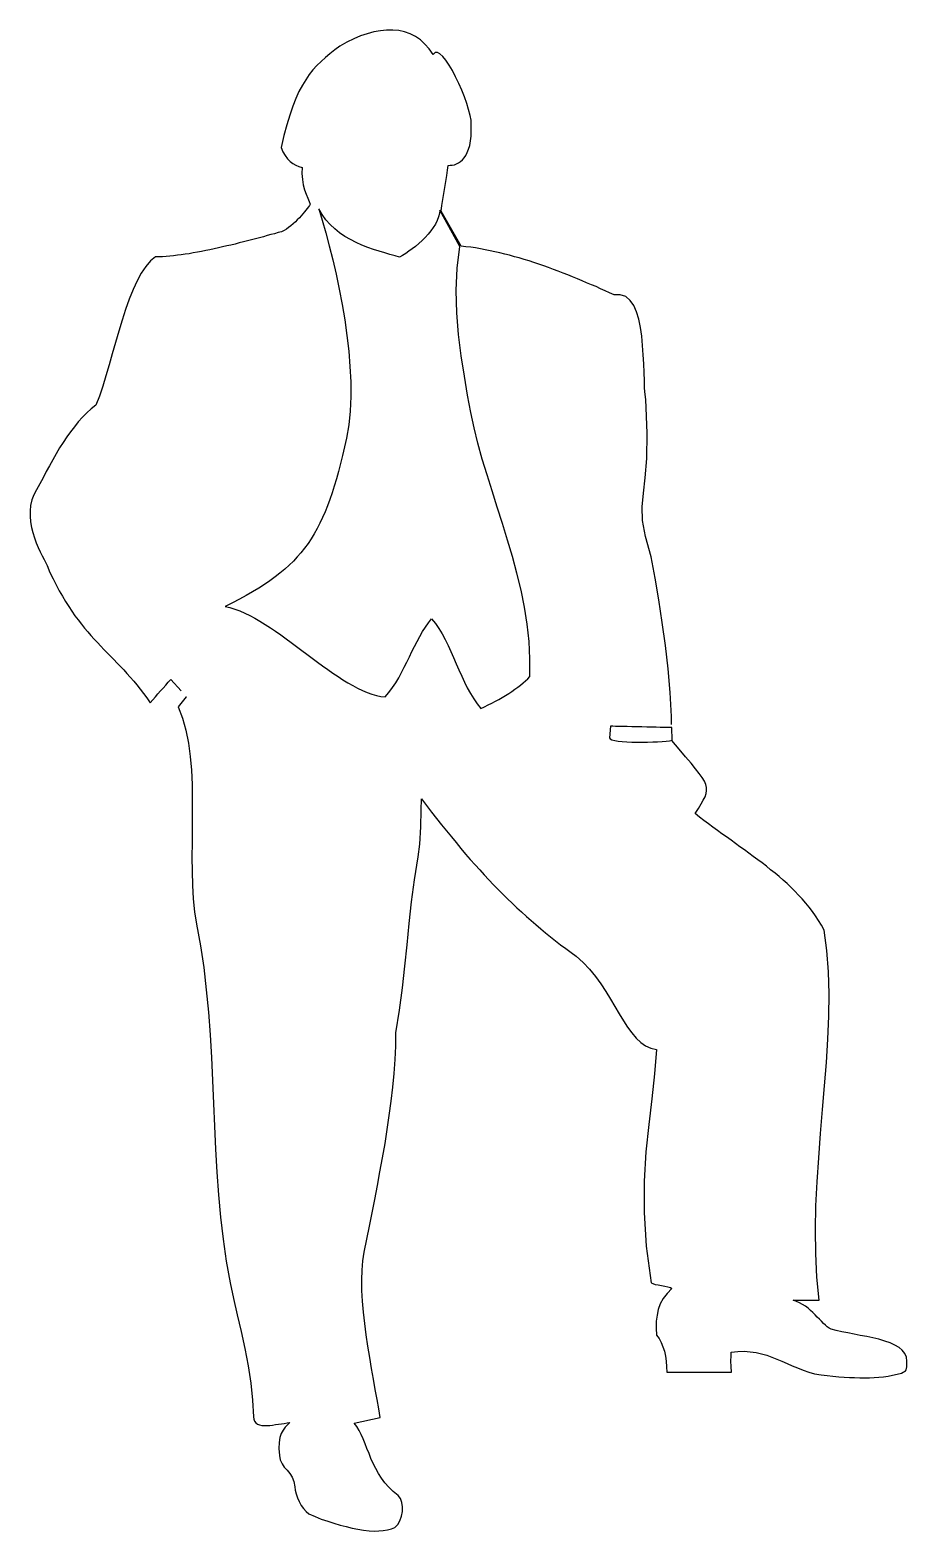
# Model space of a CAD drawing. Extents: x 140.52 to 141.6, y 49.67 to 51.52.
import ezdxf

# ---------------------------------------------------------------- set-up
doc = ezdxf.new("R2010")
doc.units = 0
doc.layers.get('0').update_dxf_attribs({"linetype": 'CONTINUOUS'})

msp = doc.modelspace()

# ---------------------------------------------------------------- linework, layer by layer
at = {"linetype": 'CONTINUOUS'}
for points in [[(141.3106, 50.6622), (141.3104, 50.6722), (141.3087, 50.7017), (141.3062, 50.7309), (141.3029, 50.7598), (141.299, 50.7881), (141.2948, 50.8158), (141.2902, 50.8426), (141.2854, 50.8687), (141.2783, 50.8939), (141.2749, 50.9135), (141.2744, 50.9306), (141.2759, 50.9473), (141.2781, 50.9662), (141.2801, 50.9901), (141.2806, 51.0213), (141.279, 51.0625), (141.2781, 51.0687), (141.2773, 51.0766), (141.277, 51.0858), (141.2766, 51.0959), (141.2762, 51.1067), (141.2757, 51.1179), (141.2749, 51.1293), (141.2738, 51.1405), (141.2724, 51.1514), (141.2702, 51.1617), (141.2674, 51.1707), (141.2639, 51.1786), (141.2595, 51.1848), (141.254, 51.1894), (141.2474, 51.1916), (141.2397, 51.1916), (141.2342, 51.1942), (141.2287, 51.1966), (141.223, 51.1991), (141.2175, 51.2017), (141.2118, 51.2041), (141.2059, 51.2065), (141.2002, 51.209), (141.1945, 51.2114), (141.1886, 51.2138), (141.1827, 51.2162), (141.1769, 51.2184), (141.171, 51.2208), (141.1649, 51.223), (141.159, 51.2252), (141.153, 51.2272), (141.1471, 51.2292), (141.141, 51.2313), (141.135, 51.2333), (141.1291, 51.2351), (141.123, 51.237), (141.117, 51.2386), (141.1109, 51.2403), (141.105, 51.2419), (141.099, 51.2434), (141.0929, 51.2447), (141.087, 51.246), (141.081, 51.2472), (141.0751, 51.2484), (141.069, 51.2493), (141.0632, 51.2502), (141.0573, 51.2509), (141.0514, 51.2515), (141.0266, 51.2945), (141.0277, 51.3016), (141.029, 51.309), (141.0301, 51.3165), (141.0314, 51.324), (141.0325, 51.3314), (141.0336, 51.3384), (141.0345, 51.345), (141.0354, 51.351), (141.0378, 51.3512), (141.0404, 51.3514), (141.043, 51.3519), (141.0455, 51.3529), (141.0481, 51.3541), (141.0505, 51.3558), (141.0529, 51.3578), (141.0551, 51.3602), (141.0571, 51.3633), (141.0589, 51.3668), (141.0606, 51.3709), (141.0619, 51.3756), (141.063, 51.3811), (141.0637, 51.3872), (141.0639, 51.394), (141.0639, 51.4017), (141.0635, 51.4067), (141.0624, 51.4127), (141.0606, 51.4197), (141.0582, 51.4274), (141.0553, 51.4355), (141.052, 51.4438), (141.0485, 51.4521), (141.0446, 51.4601), (141.0406, 51.4678), (141.0367, 51.4746), (141.0327, 51.4805), (141.029, 51.4853), (141.0253, 51.4886), (141.0222, 51.4903), (141.0193, 51.4901), (141.0169, 51.4877), (141.0121, 51.4947), (141.0068, 51.5005), (141.0011, 51.5057), (140.995, 51.5097), (140.9884, 51.513), (140.9816, 51.5154), (140.9746, 51.5171), (140.9673, 51.5178), (140.9596, 51.5178), (140.9519, 51.5169), (140.9438, 51.5154), (140.9357, 51.5132), (140.9273, 51.5105), (140.919, 51.5068), (140.9104, 51.5027), (140.9019, 51.498), (140.8957, 51.4932), (140.8898, 51.4884), (140.8841, 51.4838), (140.8788, 51.4791), (140.8738, 51.4741), (140.8688, 51.4688), (140.8643, 51.4629), (140.86, 51.4566), (140.8558, 51.4497), (140.8516, 51.4419), (140.8477, 51.4333), (140.8439, 51.4238), (140.8402, 51.4131), (140.8367, 51.4012), (140.833, 51.3878), (140.8295, 51.3731), (140.8319, 51.3677), (140.8347, 51.3631), (140.8374, 51.3593), (140.8407, 51.356), (140.8441, 51.3534), (140.8477, 51.3514), (140.8516, 51.3497), (140.8556, 51.3486), (140.8553, 51.3409), (140.8558, 51.3338), (140.8569, 51.3272), (140.8586, 51.3211), (140.8604, 51.3156), (140.8624, 51.3108), (140.8641, 51.3066), (140.8655, 51.3031), (140.8646, 51.3016), (140.8633, 51.3), (140.8619, 51.2981), (140.8602, 51.2959), (140.8584, 51.2937), (140.8565, 51.2913), (140.8543, 51.2889), (140.8521, 51.2866), (140.8496, 51.284), (140.8472, 51.2814), (140.8444, 51.279), (140.8418, 51.2768), (140.8389, 51.2746), (140.8362, 51.2726), (140.8332, 51.2708), (140.8303, 51.2693), (140.8261, 51.2682), (140.8216, 51.2669), (140.817, 51.2658), (140.8125, 51.2645), (140.8079, 51.2632), (140.8031, 51.2619), (140.7981, 51.2607), (140.7932, 51.2594), (140.7882, 51.2581), (140.7833, 51.2568), (140.7781, 51.2555), (140.773, 51.2542), (140.7678, 51.2529), (140.7627, 51.2518), (140.7575, 51.2506), (140.7524, 51.2495), (140.7473, 51.2482), (140.7419, 51.2471), (140.7368, 51.2461), (140.7316, 51.245), (140.7267, 51.2441), (140.7215, 51.2432), (140.7166, 51.2423), (140.7116, 51.2416), (140.7067, 51.2408), (140.7019, 51.2403), (140.6971, 51.2397), (140.6925, 51.2394), (140.6879, 51.239), (140.6835, 51.2386), (140.6791, 51.2384), (140.6749, 51.2384), (140.6686, 51.2335), (140.6629, 51.2267), (140.6574, 51.2184), (140.6523, 51.2089), (140.6473, 51.198), (140.6427, 51.1863), (140.6381, 51.1736), (140.6339, 51.1604), (140.6297, 51.1468), (140.6257, 51.1328), (140.6216, 51.119), (140.6178, 51.1053), (140.6137, 51.0919), (140.6099, 51.079), (140.6058, 51.0667), (140.6016, 51.0555), (140.5959, 51.0511), (140.5904, 51.0461), (140.5851, 51.041), (140.5799, 51.0353), (140.5751, 51.0292), (140.5704, 51.023), (140.5656, 51.0166), (140.5612, 51.0098), (140.5568, 51.003), (140.5526, 50.9958), (140.5483, 50.9885), (140.5443, 50.9811), (140.5403, 50.9738), (140.5364, 50.9662), (140.5324, 50.9589), (140.5285, 50.9513), (140.525, 50.9451), (140.5226, 50.9389), (140.521, 50.9322), (140.5204, 50.9254), (140.5204, 50.9188), (140.521, 50.912), (140.5222, 50.9052), (140.5239, 50.8988), (140.5259, 50.8924), (140.5281, 50.8863), (140.5305, 50.8805), (140.5329, 50.8749), (140.5355, 50.87), (140.5377, 50.8654), (140.5397, 50.8613), (140.5414, 50.858), (140.545, 50.8496), (140.5489, 50.8417), (140.5527, 50.8342), (140.5564, 50.827), (140.5603, 50.8204), (140.5641, 50.814), (140.568, 50.8077), (140.5718, 50.802), (140.5757, 50.7963), (140.5797, 50.7912), (140.5836, 50.786), (140.5876, 50.7811), (140.5915, 50.7765), (140.5955, 50.7719), (140.5994, 50.7675), (140.6034, 50.7633), (140.6075, 50.7589), (140.6115, 50.7548), (140.6156, 50.7506), (140.6196, 50.7466), (140.6236, 50.7423), (140.6277, 50.7381), (140.6317, 50.7339), (140.6358, 50.7297), (140.6398, 50.7252), (140.6438, 50.7207), (140.6481, 50.7159), (140.6521, 50.7111), (140.6561, 50.706), (140.6602, 50.7006), (140.6644, 50.6951), (140.6685, 50.6892), (140.6716, 50.6929), (140.6749, 50.6966), (140.678, 50.7001), (140.6811, 50.7038), (140.6843, 50.7072), (140.6876, 50.7109), (140.6907, 50.7144), (140.694, 50.7179), (140.7065, 50.7038), (140.7065, 50.7038)], [(140.8762, 51.2976), (140.8804, 51.2834), (140.8846, 51.268), (140.889, 51.2518), (140.8933, 51.2348), (140.8973, 51.2169), (140.9012, 51.1986), (140.9048, 51.1798), (140.908, 51.1607), (140.9107, 51.1416), (140.9129, 51.1224), (140.9144, 51.1034), (140.9153, 51.0845), (140.9153, 51.0663), (140.9146, 51.0485), (140.9129, 51.0314), (140.9102, 51.0151), (140.9076, 51.0042), (140.9052, 50.9938), (140.9026, 50.9837), (140.9003, 50.9741), (140.8977, 50.9649), (140.8949, 50.9561), (140.8924, 50.9477), (140.8896, 50.9396), (140.8867, 50.9317), (140.8837, 50.9244), (140.8806, 50.9172), (140.8775, 50.9102), (140.874, 50.9036), (140.8705, 50.8973), (140.8666, 50.8911), (140.8628, 50.8852), (140.8586, 50.8795), (140.8541, 50.874), (140.8496, 50.8687), (140.8448, 50.8636), (140.8395, 50.8586), (140.8341, 50.8536), (140.8282, 50.8489), (140.8222, 50.8441), (140.8159, 50.8395), (140.8092, 50.8349), (140.802, 50.8303), (140.7946, 50.8259), (140.7867, 50.8213), (140.7785, 50.8169), (140.7698, 50.8123), (140.7607, 50.8077), (140.7665, 50.8064), (140.7726, 50.8046), (140.7787, 50.8022), (140.7849, 50.7996), (140.7912, 50.7965), (140.7974, 50.7932), (140.8036, 50.7895), (140.8101, 50.7857), (140.8165, 50.7816), (140.8229, 50.7772), (140.8294, 50.7728), (140.8358, 50.768), (140.8422, 50.7633), (140.8486, 50.7585), (140.8551, 50.7537), (140.8615, 50.7488), (140.8679, 50.744), (140.8744, 50.7392), (140.8808, 50.7346), (140.887, 50.73), (140.8935, 50.7256), (140.8997, 50.7214), (140.9058, 50.7173), (140.912, 50.7135), (140.9181, 50.7102), (140.9239, 50.7069), (140.9298, 50.7041), (140.9357, 50.7017), (140.9414, 50.6997), (140.9471, 50.6981), (140.9526, 50.697), (140.9579, 50.6964), (140.9625, 50.7019), (140.9667, 50.7078), (140.9708, 50.7137), (140.9745, 50.7199), (140.978, 50.7263), (140.9813, 50.7328), (140.9846, 50.7392), (140.9877, 50.7458), (140.9908, 50.7522), (140.9939, 50.7585), (140.997, 50.7647), (141.0004, 50.7708), (141.0037, 50.7767), (141.0073, 50.7824), (141.011, 50.7875), (141.015, 50.7925), (141.0196, 50.7868), (141.0239, 50.7805), (141.0279, 50.7741), (141.0316, 50.7671), (141.0352, 50.7598), (141.0386, 50.7524), (141.042, 50.7449), (141.0453, 50.7372), (141.0487, 50.7297), (141.052, 50.7219), (141.0555, 50.7146), (141.0589, 50.7074), (141.0628, 50.7004), (141.0668, 50.6938), (141.0711, 50.6878), (141.0757, 50.6821), (141.0802, 50.6843), (141.0847, 50.6865), (141.0891, 50.6887), (141.0935, 50.6911), (141.0977, 50.6933), (141.1019, 50.6957), (141.1061, 50.6982), (141.11, 50.7006), (141.1139, 50.7032), (141.1175, 50.7058), (141.1212, 50.7083), (141.1245, 50.7109), (141.1276, 50.7135), (141.1306, 50.7162), (141.1333, 50.7188), (141.1359, 50.7216), (141.1361, 50.7431), (141.135, 50.7646), (141.1326, 50.7859), (141.1293, 50.807), (141.1251, 50.8279), (141.1201, 50.8487), (141.1144, 50.8692), (141.1085, 50.8896), (141.1023, 50.91), (141.0959, 50.93), (141.0894, 50.9501), (141.0832, 50.9697), (141.0773, 50.9892), (141.072, 51.0087), (141.0672, 51.0278), (141.0632, 51.0467), (141.0593, 51.068), (141.0553, 51.0915), (141.0514, 51.1165), (141.0481, 51.1426), (141.0459, 51.1696), (141.0452, 51.1969), (141.0465, 51.2243), (141.0499, 51.2513), (141.0252, 51.2959), (141.0246, 51.2917), (141.0235, 51.2875), (141.0218, 51.2831), (141.0198, 51.2788), (141.0171, 51.2746), (141.0141, 51.2704), (141.0108, 51.2664), (141.0072, 51.2623), (141.0033, 51.2585), (140.9994, 51.2548), (140.9952, 51.2513), (140.9912, 51.2482), (140.9871, 51.2452), (140.9831, 51.2425), (140.9792, 51.2401), (140.9756, 51.2381), (140.9699, 51.2397), (140.9636, 51.2414), (140.9572, 51.2432), (140.9504, 51.2452), (140.9434, 51.2476), (140.9363, 51.25), (140.9291, 51.2529), (140.9221, 51.2561), (140.9149, 51.2596), (140.9083, 51.2634), (140.9017, 51.2678), (140.8957, 51.2728), (140.89, 51.2781), (140.8846, 51.284), (140.88, 51.2904), (140.8762, 51.2976)], [(140.7124, 50.697), (140.7129, 50.6964), (140.703, 50.6841), (140.7083, 50.6701), (140.7124, 50.6553), (140.7155, 50.6395), (140.7177, 50.6231), (140.7191, 50.606), (140.7199, 50.5886), (140.7202, 50.5708), (140.7202, 50.553), (140.7201, 50.5348), (140.7199, 50.5168), (140.7197, 50.499), (140.7199, 50.4813), (140.7204, 50.4643), (140.7214, 50.4475), (140.723, 50.4316), (140.7256, 50.4163), (140.7305, 50.3899), (140.7344, 50.3629), (140.7375, 50.3357), (140.7401, 50.3079), (140.7421, 50.28), (140.7438, 50.2521), (140.745, 50.2238), (140.7463, 50.1955), (140.7476, 50.1674), (140.7489, 50.1391), (140.7506, 50.111), (140.7524, 50.0831), (140.755, 50.0556), (140.7581, 50.0282), (140.7621, 50.0012), (140.7669, 49.9748), (140.7709, 49.9555), (140.7755, 49.9353), (140.7803, 49.9145), (140.7849, 49.8936), (140.7891, 49.8723), (140.7924, 49.8511), (140.7946, 49.8302), (140.7956, 49.8096), (140.7961, 49.8065), (140.797, 49.8041), (140.7987, 49.8021), (140.8007, 49.8006), (140.8031, 49.7997), (140.8058, 49.799), (140.8088, 49.7988), (140.8121, 49.7988), (140.8156, 49.799), (140.8191, 49.7993), (140.8227, 49.7999), (140.8264, 49.8004), (140.8301, 49.801), (140.8336, 49.8015), (140.8371, 49.8021), (140.8402, 49.8025), (140.8374, 49.7997), (140.8347, 49.7968), (140.8321, 49.7933), (140.8299, 49.7891), (140.8282, 49.7841), (140.8273, 49.778), (140.827, 49.7707), (140.8277, 49.7621), (140.8286, 49.7564), (140.8308, 49.7518), (140.8336, 49.7475), (140.8369, 49.7437), (140.8402, 49.7398), (140.8431, 49.7352), (140.8453, 49.7299), (140.8466, 49.7235), (140.847, 49.7193), (140.8481, 49.7147), (140.8497, 49.7099), (140.8518, 49.7051), (140.8543, 49.7005), (140.8573, 49.6965), (140.8604, 49.6928), (140.8637, 49.6899), (140.8714, 49.6867), (140.8791, 49.6836), (140.887, 49.6809), (140.8947, 49.6785), (140.9023, 49.6761), (140.9098, 49.6743), (140.9172, 49.6724), (140.9243, 49.6711), (140.9313, 49.67), (140.9379, 49.6693), (140.9442, 49.6689), (140.95, 49.6691), (140.9555, 49.6695), (140.9607, 49.6702), (140.9655, 49.6715), (140.9695, 49.6732), (140.9732, 49.6768), (140.9759, 49.6816), (140.978, 49.6871), (140.979, 49.6928), (140.9792, 49.6985), (140.9783, 49.704), (140.9765, 49.709), (140.9737, 49.7128), (140.9677, 49.7176), (140.9621, 49.7227), (140.9574, 49.7283), (140.9532, 49.734), (140.9495, 49.7398), (140.9462, 49.7459), (140.9431, 49.7521), (140.9403, 49.7582), (140.9379, 49.7644), (140.9353, 49.7705), (140.9331, 49.7764), (140.9307, 49.7823), (140.9282, 49.7876), (140.9256, 49.7927), (140.9227, 49.7975), (140.9195, 49.8019), (140.9515, 49.8087), (140.9498, 49.8194), (140.9478, 49.8309), (140.9456, 49.8431), (140.9434, 49.8559), (140.941, 49.8691), (140.9388, 49.8827), (140.9364, 49.8967), (140.9344, 49.9107), (140.9326, 49.9244), (140.9309, 49.9384), (140.9298, 49.952), (140.9291, 49.9652), (140.9289, 49.9781), (140.9293, 49.9902), (140.9302, 50.0018), (140.932, 50.0124), (140.9352, 50.0282), (140.9383, 50.0442), (140.9416, 50.0607), (140.9449, 50.0774), (140.9482, 50.0943), (140.9513, 50.1114), (140.9544, 50.1287), (140.9576, 50.1461), (140.9603, 50.1636), (140.9629, 50.1808), (140.9651, 50.1983), (140.9671, 50.2155), (140.9688, 50.2326), (140.9699, 50.2495), (140.9708, 50.2661), (140.971, 50.2824), (140.9756, 50.3105), (140.9792, 50.3379), (140.9822, 50.3645), (140.9847, 50.391), (140.9873, 50.4172), (140.9903, 50.4439), (140.9939, 50.4712), (140.9985, 50.4993), (141.0005, 50.5149), (141.0016, 50.5362), (141.0022, 50.557), (141.0024, 50.5708), (141.0086, 50.5625), (141.0149, 50.5544), (141.0211, 50.5465), (141.0272, 50.5388), (141.0332, 50.5313), (141.0393, 50.5239), (141.0452, 50.5168), (141.051, 50.5098), (141.0569, 50.5028), (141.0626, 50.4962), (141.0685, 50.4896), (141.0742, 50.4833), (141.0799, 50.4771), (141.0856, 50.4709), (141.0913, 50.465), (141.097, 50.4591), (141.1027, 50.4532), (141.1085, 50.4477), (141.1142, 50.4422), (141.1199, 50.4367), (141.1258, 50.4314), (141.1317, 50.426), (141.1376, 50.4209), (141.1434, 50.4158), (141.1493, 50.4108), (141.1554, 50.4057), (141.1616, 50.4009), (141.1677, 50.3959), (141.1739, 50.3911), (141.1803, 50.3864), (141.1868, 50.3816), (141.1932, 50.3768), (141.2018, 50.3691), (141.2096, 50.3608), (141.2167, 50.352), (141.2233, 50.3428), (141.2296, 50.3335), (141.2353, 50.3241), (141.2408, 50.3149), (141.2461, 50.3061), (141.2513, 50.2975), (141.2564, 50.2896), (141.2617, 50.2824), (141.267, 50.276), (141.2726, 50.2707), (141.2786, 50.2664), (141.285, 50.2635), (141.2918, 50.262), (141.2896, 50.2321), (141.2863, 50.2014), (141.2825, 50.1696), (141.279, 50.1358), (141.2768, 50.1), (141.2766, 50.0614), (141.2792, 50.0199), (141.2854, 49.9748), (141.2873, 49.9736), (141.2902, 49.9727), (141.294, 49.972), (141.2981, 49.9713), (141.3023, 49.9705), (141.306, 49.9698), (141.3091, 49.9689), (141.3109, 49.9676), (141.3049, 49.9613), (141.3001, 49.9551), (141.2966, 49.9487), (141.294, 49.9419), (141.2926, 49.9347), (141.2917, 49.9272), (141.2915, 49.9189), (141.2918, 49.9101), (141.2952, 49.9059), (141.2977, 49.9011), (141.2999, 49.8958), (141.3018, 49.8903), (141.303, 49.8842), (141.3038, 49.878), (141.3043, 49.8713), (141.3045, 49.8647), (141.3842, 49.8647), (141.3837, 49.8715), (141.3835, 49.8783), (141.3837, 49.8846), (141.3837, 49.8892), (141.3921, 49.8901), (141.4, 49.8903), (141.4074, 49.8897), (141.4145, 49.8888), (141.4212, 49.8873), (141.4278, 49.8853), (141.434, 49.8831), (141.4403, 49.8807), (141.4465, 49.878), (141.4527, 49.8752), (141.4592, 49.8724), (141.4656, 49.8697), (141.4724, 49.8671), (141.4794, 49.8647), (141.4867, 49.8627), (141.4946, 49.8611), (141.5022, 49.8603), (141.5093, 49.8596), (141.5163, 49.859), (141.5229, 49.8585), (141.5295, 49.8581), (141.5359, 49.8578), (141.5422, 49.8576), (141.5483, 49.8576), (141.5541, 49.8576), (141.56, 49.8579), (141.5657, 49.8583), (141.5714, 49.8589), (141.5771, 49.8598), (141.5826, 49.8607), (141.5883, 49.862), (141.5938, 49.8634), (141.5956, 49.8644), (141.5973, 49.8653), (141.5984, 49.8662), (141.5993, 49.8675), (141.5999, 49.869), (141.6002, 49.8712), (141.6004, 49.8741), (141.6002, 49.878), (141.5997, 49.8831), (141.5978, 49.8875), (141.5947, 49.8915), (141.5907, 49.895), (141.5855, 49.898), (141.5797, 49.9007), (141.5731, 49.9029), (141.5659, 49.905), (141.5585, 49.9068), (141.5508, 49.9084), (141.5429, 49.9099), (141.5352, 49.9114), (141.5275, 49.9129), (141.5202, 49.9143), (141.5134, 49.916), (141.5071, 49.9176), (141.5047, 49.9189), (141.5023, 49.9206), (141.4999, 49.9224), (141.4976, 49.9246), (141.4952, 49.9272), (141.4926, 49.9297), (141.49, 49.9323), (141.4873, 49.9353), (141.4845, 49.938), (141.4816, 49.9406), (141.4786, 49.9433), (141.4753, 49.9457), (141.4718, 49.9481), (141.4682, 49.9501), (141.4643, 49.9518), (141.4603, 49.9533), (141.4623, 49.9533), (141.4643, 49.9533), (141.4663, 49.9533), (141.4684, 49.9533), (141.4702, 49.9533), (141.4722, 49.9533), (141.4742, 49.9533), (141.4763, 49.9533), (141.4783, 49.9533), (141.4803, 49.9533), (141.4823, 49.9533), (141.4843, 49.9533), (141.4862, 49.9533), (141.4882, 49.9533), (141.4902, 49.9533), (141.4922, 49.9533), (141.4895, 49.9817), (141.488, 50.0108), (141.4876, 50.04), (141.4882, 50.0695), (141.4897, 50.0991), (141.4917, 50.1287), (141.4941, 50.1584), (141.4965, 50.188), (141.499, 50.2172), (141.5012, 50.2462), (141.5031, 50.2749), (141.5042, 50.3032), (141.5045, 50.3307), (141.5038, 50.3575), (141.5018, 50.3838), (141.4985, 50.4091), (141.4952, 50.415), (141.4915, 50.4209), (141.4878, 50.4266), (141.484, 50.4319), (141.4799, 50.4372), (141.4757, 50.4424), (141.4715, 50.4474), (141.4669, 50.4523), (141.4623, 50.4571), (141.4577, 50.4617), (141.4529, 50.4663), (141.448, 50.4707), (141.443, 50.4751), (141.4379, 50.4793), (141.4325, 50.4835), (141.4274, 50.4878), (141.4221, 50.4918), (141.4167, 50.4958), (141.4112, 50.4999), (141.4057, 50.5039), (141.4002, 50.5078), (141.3947, 50.5118), (141.3892, 50.5159), (141.3837, 50.5197), (141.378, 50.5238), (141.3725, 50.5278), (141.367, 50.5318), (141.3615, 50.5359), (141.3559, 50.5399), (141.3504, 50.5441), (141.3449, 50.5484), (141.3396, 50.5528), (141.3435, 50.559), (141.3468, 50.5645), (141.3495, 50.5691), (141.3517, 50.5734), (141.353, 50.5772), (141.3537, 50.5809), (141.3536, 50.5846), (141.3526, 50.5884), (141.351, 50.5925), (141.3482, 50.5969), (141.3446, 50.602), (141.34, 50.6079), (141.3345, 50.6147), (141.3277, 50.6227), (141.3199, 50.6319), (141.3109, 50.6426), (141.3109, 50.6426), (141.3109, 50.6431)], [(141.3111, 50.6431), (141.3108, 50.6586), (141.3086, 50.6586), (141.3052, 50.6586), (141.3012, 50.6588), (141.2966, 50.6588), (141.2915, 50.6589), (141.2858, 50.6589), (141.2799, 50.6591), (141.2738, 50.6593), (141.2678, 50.6593), (141.2617, 50.6595), (141.256, 50.6597), (141.2507, 50.6599), (141.2457, 50.66), (141.2415, 50.66), (141.238, 50.6602), (141.2353, 50.6604), (141.234, 50.6459), (141.2349, 50.6446), (141.2371, 50.6435), (141.2406, 50.6426), (141.2448, 50.6419), (141.2498, 50.6413), (141.2555, 50.6409), (141.2615, 50.6406), (141.268, 50.6404), (141.2744, 50.6404), (141.281, 50.6406), (141.2873, 50.6408), (141.2933, 50.6409), (141.2988, 50.6415), (141.3038, 50.6419), (141.308, 50.6424), (141.3111, 50.6431)]]:
    msp.add_lwpolyline(points, dxfattribs=at)

doc.saveas('drawing.dxf')
